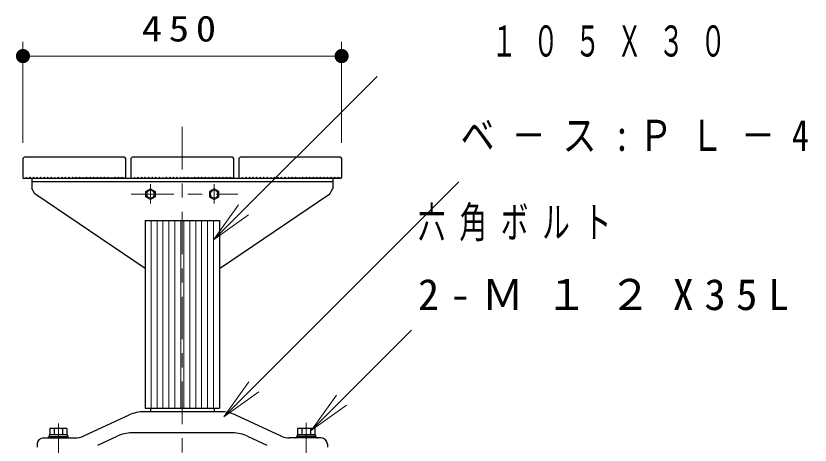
# Model space of a CAD drawing. Units: millimetres on the paper, scale 1:20. Extents: x -724 to 12, y -38 to 257.
# Drawn here: x -129.2 to -73.1, y 112 to 142.3 of the extents above; entities that cross this region are included whole.
import ezdxf

# ---------------------------------------------------------------- set-up
doc = ezdxf.new("R2010")
doc.units = ezdxf.units.MM
doc.linetypes.add('USER2', pattern=[6, 3, -1, 1, -1])
doc.layers.add('LY_1', color=7, linetype='Continuous', lineweight=25)
doc.styles.add('ＭＳ ゴシック', font='')
doc.styles.get('ＭＳ ゴシック').set_extended_font_data('MS Gothic')

# ---------------------------------------------------------------- blocks, each defined once
blk = doc.blocks.new('open_arrow')
at = {"color": 0, "linetype": 'Continuous', "lineweight": -2}
blk.add_lwpolyline([(7.5, 1.25), (0, 0), (7.5, -1.25)], dxfattribs=at)
blk = doc.blocks.new('filled_dot')
at = {"color": 0, "linetype": 'Continuous', "lineweight": -2, "const_width": 1.25}
blk.add_lwpolyline([(-0.625, 0, 1), (0.625, 0, 1)], format="xyb", close=True, dxfattribs=at)

msp = doc.modelspace()

# ---------------------------------------------------------------- linework, layer by layer
at = {"layer": 'LY_1', "lineweight": 13}
for p, q in [((-128.705, 133.353), (-128.705, 140.484)), ((-106.205, 133.353), (-106.205, 140.484)), ((-128.705, 139.484), (-106.205, 139.484)), ((-115.25, 126.49), (-103.708, 138.032)), ((-114.533, 113.987), (-97.927, 130.593)), ((-119.66, 127.853), (-119.66, 114.603)), ((-119.24, 127.853), (-119.24, 114.603)), ((-118.82, 127.853), (-118.82, 114.603)), ((-118.4, 127.853), (-118.4, 114.603)), ((-117.98, 127.853), (-117.98, 114.603)), ((-117.56, 127.853), (-117.56, 114.603)), ((-117.35, 127.853), (-117.35, 114.603)), ((-116.93, 127.853), (-116.93, 114.603)), ((-116.51, 127.853), (-116.51, 114.603)), ((-116.09, 127.853), (-116.09, 114.603)), ((-115.67, 127.853), (-115.67, 114.603)), ((-115.25, 127.853), (-115.25, 114.603)), ((-108.344, 113.047), (-101.273, 120.118))]:
    msp.add_line(p, q, dxfattribs=at)
at = {"layer": 'LY_1', "linetype": 'USER2', "lineweight": 13}
for p, q in [((-117.455, 134.48), (-117.455, 110.634)), ((-119.705, 130.43), (-119.705, 129.072)), ((-115.205, 130.43), (-115.205, 129.072)), ((-121.061, 129.728), (-113.545, 129.728)), ((-126.205, 113.509), (-126.205, 109.828)), ((-108.705, 113.578), (-108.705, 109.929))]:
    msp.add_line(p, q, dxfattribs=at)
at = {"layer": 'LY_1', "color": 32}
for p, q in [((-128.605, 132.353), (-128.705, 132.253)), ((-128.605, 132.353), (-121.555, 132.353)), ((-121.555, 132.353), (-121.455, 132.253)), ((-120.98, 132.353), (-121.08, 132.253)), ((-120.98, 132.353), (-113.93, 132.353)), ((-113.93, 132.353), (-113.83, 132.253)), ((-113.355, 132.353), (-113.455, 132.253)), ((-113.355, 132.353), (-106.305, 132.353)), ((-106.305, 132.353), (-106.205, 132.253)), ((-128.705, 132.253), (-128.705, 130.903)), ((-121.455, 132.253), (-121.455, 130.903)), ((-121.08, 132.253), (-121.08, 130.903)), ((-113.83, 132.253), (-113.83, 130.903)), ((-113.455, 132.253), (-113.455, 130.903)), ((-106.205, 132.253), (-106.205, 130.903)), ((-128.705, 130.903), (-128.655, 130.853)), ((-128.655, 130.853), (-128.511, 130.853)), ((-128.399, 130.853), (-128.261, 130.853)), ((-128.149, 130.853), (-128.011, 130.853)), ((-127.899, 130.853), (-127.761, 130.853)), ((-127.649, 130.853), (-127.511, 130.853)), ((-127.399, 130.853), (-127.261, 130.853)), ((-127.149, 130.853), (-127.011, 130.853)), ((-126.899, 130.853), (-126.761, 130.853)), ((-126.649, 130.853), (-126.511, 130.853)), ((-126.399, 130.853), (-126.261, 130.853)), ((-126.149, 130.853), (-126.011, 130.853)), ((-125.899, 130.853), (-125.761, 130.853)), ((-125.649, 130.853), (-125.511, 130.853)), ((-125.399, 130.853), (-125.261, 130.853)), ((-125.149, 130.853), (-125.08, 130.853)), ((-125.011, 130.853), (-125.08, 130.853)), ((-124.761, 130.853), (-124.899, 130.853)), ((-124.511, 130.853), (-124.649, 130.853)), ((-124.261, 130.853), (-124.399, 130.853)), ((-124.011, 130.853), (-124.149, 130.853)), ((-123.761, 130.853), (-123.899, 130.853)), ((-123.511, 130.853), (-123.649, 130.853)), ((-123.261, 130.853), (-123.399, 130.853)), ((-123.011, 130.853), (-123.149, 130.853)), ((-122.761, 130.853), (-122.899, 130.853)), ((-122.511, 130.853), (-122.649, 130.853)), ((-122.261, 130.853), (-122.399, 130.853)), ((-122.011, 130.853), (-122.149, 130.853)), ((-121.761, 130.853), (-121.899, 130.853)), ((-121.505, 130.853), (-121.649, 130.853)), ((-121.455, 130.903), (-121.505, 130.853)), ((-121.08, 130.903), (-121.03, 130.853)), ((-121.03, 130.853), (-120.886, 130.853)), ((-120.774, 130.853), (-120.636, 130.853)), ((-120.524, 130.853), (-120.386, 130.853)), ((-120.274, 130.853), (-120.136, 130.853)), ((-120.024, 130.853), (-119.886, 130.853)), ((-119.774, 130.853), (-119.636, 130.853)), ((-119.524, 130.853), (-119.386, 130.853)), ((-119.274, 130.853), (-119.136, 130.853)), ((-119.024, 130.853), (-118.886, 130.853)), ((-118.774, 130.853), (-118.636, 130.853)), ((-118.524, 130.853), (-118.386, 130.853)), ((-118.274, 130.853), (-118.136, 130.853)), ((-118.024, 130.853), (-117.886, 130.853)), ((-117.774, 130.853), (-117.636, 130.853)), ((-117.524, 130.853), (-117.455, 130.853)), ((-117.386, 130.853), (-117.455, 130.853)), ((-117.136, 130.853), (-117.274, 130.853)), ((-116.886, 130.853), (-117.024, 130.853)), ((-116.636, 130.853), (-116.774, 130.853)), ((-116.386, 130.853), (-116.524, 130.853)), ((-116.136, 130.853), (-116.274, 130.853)), ((-115.886, 130.853), (-116.024, 130.853)), ((-115.636, 130.853), (-115.774, 130.853)), ((-115.386, 130.853), (-115.524, 130.853)), ((-115.136, 130.853), (-115.274, 130.853)), ((-114.886, 130.853), (-115.024, 130.853)), ((-114.636, 130.853), (-114.774, 130.853)), ((-114.386, 130.853), (-114.524, 130.853)), ((-114.136, 130.853), (-114.274, 130.853)), ((-113.88, 130.853), (-114.024, 130.853)), ((-113.83, 130.903), (-113.88, 130.853)), ((-113.455, 130.903), (-113.405, 130.853)), ((-113.405, 130.853), (-113.261, 130.853)), ((-113.149, 130.853), (-113.011, 130.853)), ((-112.899, 130.853), (-112.761, 130.853)), ((-112.649, 130.853), (-112.511, 130.853)), ((-112.399, 130.853), (-112.261, 130.853)), ((-112.149, 130.853), (-112.011, 130.853)), ((-111.899, 130.853), (-111.761, 130.853)), ((-111.649, 130.853), (-111.511, 130.853)), ((-111.399, 130.853), (-111.261, 130.853)), ((-111.149, 130.853), (-111.011, 130.853)), ((-110.899, 130.853), (-110.761, 130.853)), ((-110.649, 130.853), (-110.511, 130.853)), ((-110.399, 130.853), (-110.261, 130.853)), ((-110.149, 130.853), (-110.011, 130.853)), ((-109.899, 130.853), (-109.83, 130.853)), ((-109.761, 130.853), (-109.83, 130.853)), ((-109.511, 130.853), (-109.649, 130.853)), ((-109.261, 130.853), (-109.399, 130.853)), ((-109.011, 130.853), (-109.149, 130.853)), ((-108.761, 130.853), (-108.899, 130.853)), ((-108.511, 130.853), (-108.649, 130.853)), ((-108.261, 130.853), (-108.399, 130.853)), ((-108.011, 130.853), (-108.149, 130.853)), ((-107.761, 130.853), (-107.899, 130.853)), ((-107.511, 130.853), (-107.649, 130.853)), ((-107.261, 130.853), (-107.399, 130.853)), ((-107.011, 130.853), (-107.149, 130.853)), ((-106.761, 130.853), (-106.899, 130.853)), ((-106.511, 130.853), (-106.649, 130.853)), ((-106.255, 130.853), (-106.399, 130.853)), ((-106.205, 130.903), (-106.255, 130.853))]:
    msp.add_line(p, q, dxfattribs=at)
at = {"layer": 'LY_1'}
for p, q in [((-128.705, 130.853), (-106.205, 130.853)), ((-128.466, 130.899), (-128.511, 130.853)), ((-128.399, 130.853), (-128.444, 130.899)), ((-128.216, 130.899), (-128.261, 130.853)), ((-128.149, 130.853), (-128.194, 130.899)), ((-128.08, 130.853), (-128.08, 130.128)), ((-127.966, 130.899), (-128.011, 130.853)), ((-127.899, 130.853), (-127.944, 130.899)), ((-127.716, 130.899), (-127.761, 130.853)), ((-127.649, 130.853), (-127.694, 130.899)), ((-127.466, 130.899), (-127.511, 130.853)), ((-127.399, 130.853), (-127.444, 130.899)), ((-127.216, 130.899), (-127.261, 130.853)), ((-127.149, 130.853), (-127.194, 130.899)), ((-126.966, 130.899), (-127.011, 130.853)), ((-126.899, 130.853), (-126.944, 130.899)), ((-126.716, 130.899), (-126.761, 130.853)), ((-126.649, 130.853), (-126.694, 130.899)), ((-126.466, 130.899), (-126.511, 130.853)), ((-126.399, 130.853), (-126.444, 130.899)), ((-126.216, 130.899), (-126.261, 130.853)), ((-126.149, 130.853), (-126.194, 130.899)), ((-125.966, 130.899), (-126.011, 130.853)), ((-125.899, 130.853), (-125.944, 130.899)), ((-125.716, 130.899), (-125.761, 130.853)), ((-125.649, 130.853), (-125.694, 130.899)), ((-125.466, 130.899), (-125.511, 130.853)), ((-125.399, 130.853), (-125.444, 130.899)), ((-125.216, 130.899), (-125.261, 130.853)), ((-125.149, 130.853), (-125.194, 130.899)), ((-125.011, 130.853), (-124.966, 130.899)), ((-124.944, 130.899), (-124.899, 130.853)), ((-124.761, 130.853), (-124.716, 130.899)), ((-124.694, 130.899), (-124.649, 130.853)), ((-124.511, 130.853), (-124.466, 130.899)), ((-124.444, 130.899), (-124.399, 130.853)), ((-124.261, 130.853), (-124.216, 130.899)), ((-124.194, 130.899), (-124.149, 130.853)), ((-124.011, 130.853), (-123.966, 130.899)), ((-123.944, 130.899), (-123.899, 130.853)), ((-123.761, 130.853), (-123.716, 130.899)), ((-123.694, 130.899), (-123.649, 130.853)), ((-123.511, 130.853), (-123.466, 130.899)), ((-123.444, 130.899), (-123.399, 130.853)), ((-123.261, 130.853), (-123.216, 130.899)), ((-123.194, 130.899), (-123.149, 130.853)), ((-123.011, 130.853), (-122.966, 130.899)), ((-122.944, 130.899), (-122.899, 130.853)), ((-122.761, 130.853), (-122.716, 130.899)), ((-122.694, 130.899), (-122.649, 130.853)), ((-122.511, 130.853), (-122.466, 130.899)), ((-122.444, 130.899), (-122.399, 130.853)), ((-122.261, 130.853), (-122.216, 130.899)), ((-122.194, 130.899), (-122.149, 130.853)), ((-122.011, 130.853), (-121.966, 130.899)), ((-121.944, 130.899), (-121.899, 130.853)), ((-121.761, 130.853), (-121.716, 130.899)), ((-121.694, 130.899), (-121.649, 130.853)), ((-120.841, 130.899), (-120.886, 130.853)), ((-120.774, 130.853), (-120.819, 130.899)), ((-120.591, 130.899), (-120.636, 130.853)), ((-120.524, 130.853), (-120.569, 130.899)), ((-120.341, 130.899), (-120.386, 130.853)), ((-120.274, 130.853), (-120.319, 130.899)), ((-120.091, 130.899), (-120.136, 130.853)), ((-120.024, 130.853), (-120.069, 130.899)), ((-119.841, 130.899), (-119.886, 130.853)), ((-119.774, 130.853), (-119.819, 130.899)), ((-119.591, 130.899), (-119.636, 130.853)), ((-119.524, 130.853), (-119.569, 130.899)), ((-119.341, 130.899), (-119.386, 130.853)), ((-119.274, 130.853), (-119.319, 130.899)), ((-119.091, 130.899), (-119.136, 130.853)), ((-119.024, 130.853), (-119.069, 130.899)), ((-118.841, 130.899), (-118.886, 130.853)), ((-118.774, 130.853), (-118.819, 130.899)), ((-118.591, 130.899), (-118.636, 130.853)), ((-118.524, 130.853), (-118.569, 130.899)), ((-118.341, 130.899), (-118.386, 130.853)), ((-118.274, 130.853), (-118.319, 130.899)), ((-118.091, 130.899), (-118.136, 130.853)), ((-118.024, 130.853), (-118.069, 130.899)), ((-117.841, 130.899), (-117.886, 130.853)), ((-117.774, 130.853), (-117.819, 130.899)), ((-117.591, 130.899), (-117.636, 130.853)), ((-117.524, 130.853), (-117.569, 130.899)), ((-117.386, 130.853), (-117.341, 130.899)), ((-117.319, 130.899), (-117.274, 130.853)), ((-117.136, 130.853), (-117.091, 130.899)), ((-117.069, 130.899), (-117.024, 130.853)), ((-116.886, 130.853), (-116.841, 130.899)), ((-116.819, 130.899), (-116.774, 130.853)), ((-116.636, 130.853), (-116.591, 130.899)), ((-116.569, 130.899), (-116.524, 130.853)), ((-116.386, 130.853), (-116.341, 130.899)), ((-116.319, 130.899), (-116.274, 130.853)), ((-116.136, 130.853), (-116.091, 130.899)), ((-116.069, 130.899), (-116.024, 130.853)), ((-115.886, 130.853), (-115.841, 130.899)), ((-115.819, 130.899), (-115.774, 130.853)), ((-115.636, 130.853), (-115.591, 130.899)), ((-115.569, 130.899), (-115.524, 130.853)), ((-115.386, 130.853), (-115.341, 130.899)), ((-115.319, 130.899), (-115.274, 130.853)), ((-115.136, 130.853), (-115.091, 130.899)), ((-115.069, 130.899), (-115.024, 130.853)), ((-114.886, 130.853), (-114.841, 130.899)), ((-114.819, 130.899), (-114.774, 130.853)), ((-114.636, 130.853), (-114.591, 130.899)), ((-114.569, 130.899), (-114.524, 130.853)), ((-114.386, 130.853), (-114.341, 130.899)), ((-114.319, 130.899), (-114.274, 130.853)), ((-114.136, 130.853), (-114.091, 130.899)), ((-114.069, 130.899), (-114.024, 130.853)), ((-113.216, 130.899), (-113.261, 130.853)), ((-113.149, 130.853), (-113.194, 130.899)), ((-112.966, 130.899), (-113.011, 130.853)), ((-112.899, 130.853), (-112.944, 130.899)), ((-112.716, 130.899), (-112.761, 130.853)), ((-112.649, 130.853), (-112.694, 130.899)), ((-112.466, 130.899), (-112.511, 130.853)), ((-112.399, 130.853), (-112.444, 130.899)), ((-112.216, 130.899), (-112.261, 130.853)), ((-112.149, 130.853), (-112.194, 130.899)), ((-111.966, 130.899), (-112.011, 130.853)), ((-111.899, 130.853), (-111.944, 130.899)), ((-111.716, 130.899), (-111.761, 130.853)), ((-111.649, 130.853), (-111.694, 130.899)), ((-111.466, 130.899), (-111.511, 130.853)), ((-111.399, 130.853), (-111.444, 130.899)), ((-111.216, 130.899), (-111.261, 130.853)), ((-111.149, 130.853), (-111.194, 130.899)), ((-110.966, 130.899), (-111.011, 130.853)), ((-110.899, 130.853), (-110.944, 130.899)), ((-110.716, 130.899), (-110.761, 130.853)), ((-110.649, 130.853), (-110.694, 130.899)), ((-110.466, 130.899), (-110.511, 130.853)), ((-110.399, 130.853), (-110.444, 130.899)), ((-110.216, 130.899), (-110.261, 130.853)), ((-110.149, 130.853), (-110.194, 130.899)), ((-109.966, 130.899), (-110.011, 130.853)), ((-109.899, 130.853), (-109.944, 130.899)), ((-109.761, 130.853), (-109.716, 130.899)), ((-109.694, 130.899), (-109.649, 130.853)), ((-109.511, 130.853), (-109.466, 130.899)), ((-109.444, 130.899), (-109.399, 130.853)), ((-109.261, 130.853), (-109.216, 130.899)), ((-109.194, 130.899), (-109.149, 130.853)), ((-109.011, 130.853), (-108.966, 130.899)), ((-108.944, 130.899), (-108.899, 130.853)), ((-108.761, 130.853), (-108.716, 130.899)), ((-108.694, 130.899), (-108.649, 130.853)), ((-108.511, 130.853), (-108.466, 130.899)), ((-108.444, 130.899), (-108.399, 130.853)), ((-108.261, 130.853), (-108.216, 130.899)), ((-108.194, 130.899), (-108.149, 130.853)), ((-108.011, 130.853), (-107.966, 130.899)), ((-107.944, 130.899), (-107.899, 130.853)), ((-107.761, 130.853), (-107.716, 130.899)), ((-107.694, 130.899), (-107.649, 130.853)), ((-107.511, 130.853), (-107.466, 130.899)), ((-107.444, 130.899), (-107.399, 130.853)), ((-107.261, 130.853), (-107.216, 130.899)), ((-107.194, 130.899), (-107.149, 130.853)), ((-107.011, 130.853), (-106.966, 130.899)), ((-106.944, 130.899), (-106.899, 130.853)), ((-106.83, 130.853), (-106.83, 130.128)), ((-106.761, 130.853), (-106.716, 130.899)), ((-106.694, 130.899), (-106.649, 130.853)), ((-106.511, 130.853), (-106.466, 130.899)), ((-106.444, 130.899), (-106.399, 130.853)), ((-128.08, 130.628), (-106.83, 130.628)), ((-127.873, 129.738), (-128.08, 130.128)), ((-120.03, 129.916), (-119.705, 130.104)), ((-119.705, 130.104), (-119.38, 129.916)), ((-115.205, 130.104), (-115.53, 129.916)), ((-114.88, 129.916), (-115.205, 130.104)), ((-107.037, 129.738), (-106.83, 130.128)), ((-120.08, 124.482), (-127.873, 129.738)), ((-120.03, 129.541), (-120.03, 129.916)), ((-119.705, 129.353), (-120.03, 129.541)), ((-119.38, 129.541), (-119.705, 129.353)), ((-119.38, 129.916), (-119.38, 129.541)), ((-115.53, 129.916), (-115.53, 129.541)), ((-115.53, 129.541), (-115.205, 129.353)), ((-115.205, 129.353), (-114.88, 129.541)), ((-114.88, 129.541), (-114.88, 129.916)), ((-114.83, 124.482), (-107.037, 129.738)), ((-120.08, 127.853), (-120.08, 114.603)), ((-120.08, 127.853), (-114.83, 127.853)), ((-114.83, 127.853), (-114.83, 114.603)), ((-120.08, 114.603), (-114.83, 114.603)), ((-119.705, 114.603), (-119.705, 114.353)), ((-115.205, 114.603), (-115.205, 114.353)), ((-124.406, 112.642), (-121.204, 114.122)), ((-114.755, 114.353), (-120.155, 114.353)), ((-113.706, 114.122), (-110.505, 112.642)), ((-125.555, 112.718), (-126.855, 112.718)), ((-126.855, 112.718), (-126.855, 112.603)), ((-125.599, 113.168), (-126.811, 113.168)), ((-126.811, 113.168), (-126.811, 112.718)), ((-126.508, 113.168), (-126.508, 112.718)), ((-125.902, 113.168), (-125.902, 112.718)), ((-125.599, 113.168), (-125.599, 112.718)), ((-125.555, 112.718), (-125.555, 112.603)), ((-113.894, 112.853), (-121.016, 112.853)), ((-109.355, 112.718), (-109.355, 112.603)), ((-108.055, 112.718), (-109.355, 112.718)), ((-108.099, 113.168), (-109.311, 113.168)), ((-109.311, 113.168), (-109.311, 112.718)), ((-109.008, 113.168), (-109.008, 112.718)), ((-108.402, 113.168), (-108.402, 112.718)), ((-108.099, 113.168), (-108.099, 112.718)), ((-108.055, 112.718), (-108.055, 112.603)), ((-127.255, 112.503), (-125.035, 112.503)), ((-126.926, 112.533), (-126.884, 112.574)), ((-126.814, 112.603), (-125.597, 112.603)), ((-125.526, 112.574), (-125.484, 112.532)), ((-123.429, 111.992), (-122.065, 112.622)), ((-112.845, 112.622), (-111.482, 111.992)), ((-107.655, 112.503), (-109.875, 112.503)), ((-109.384, 112.574), (-109.426, 112.532)), ((-108.097, 112.603), (-109.314, 112.603)), ((-107.984, 112.532), (-108.026, 112.574)), ((-127.705, 112.053), (-127.705, 111.853)), ((-107.205, 112.053), (-107.205, 111.853))]:
    msp.add_line(p, q, dxfattribs=at)
at = {"layer": 'LY_1', "lineweight": 13}
for centre, radius in [((-119.705, 129.728), 0.325), ((-119.705, 129.728), 0.26), ((-115.205, 129.728), 0.325), ((-115.205, 129.728), 0.26)]:
    msp.add_circle(centre, radius, dxfattribs=at)
at = {"layer": 'LY_1'}
for centre, radius, start, end in [((-128.455, 130.888), 0.015, 45, 135), ((-128.205, 130.888), 0.015, 45, 135), ((-127.955, 130.888), 0.015, 45, 135), ((-127.705, 130.888), 0.015, 45, 135), ((-127.455, 130.888), 0.015, 45, 135), ((-127.205, 130.888), 0.015, 45, 135), ((-126.955, 130.888), 0.015, 45, 135), ((-126.705, 130.888), 0.015, 45, 135), ((-126.455, 130.888), 0.015, 45, 135), ((-126.205, 130.888), 0.015, 45, 135), ((-125.955, 130.888), 0.015, 45, 135), ((-125.705, 130.888), 0.015, 45, 135), ((-125.455, 130.888), 0.015, 45, 135), ((-125.205, 130.888), 0.015, 45, 135), ((-124.955, 130.888), 0.015, 45, 135), ((-124.955, 130.888), 0.015, 45, 135), ((-124.705, 130.888), 0.015, 45, 135), ((-124.455, 130.888), 0.015, 45, 135), ((-124.205, 130.888), 0.015, 45, 135), ((-123.955, 130.888), 0.015, 45, 135), ((-123.705, 130.888), 0.015, 45, 135), ((-123.455, 130.888), 0.015, 45, 135), ((-123.205, 130.888), 0.015, 45, 135), ((-122.955, 130.888), 0.015, 45, 135), ((-122.705, 130.888), 0.015, 45, 135), ((-122.455, 130.888), 0.015, 45, 135), ((-122.205, 130.888), 0.015, 45, 135), ((-121.955, 130.888), 0.015, 45, 135), ((-121.705, 130.888), 0.015, 45, 135), ((-120.83, 130.888), 0.015, 45, 135), ((-120.58, 130.888), 0.015, 45, 135), ((-120.33, 130.888), 0.015, 45, 135), ((-120.08, 130.888), 0.015, 45, 135), ((-119.83, 130.888), 0.015, 45, 135), ((-119.58, 130.888), 0.015, 45, 135), ((-119.33, 130.888), 0.015, 45, 135), ((-119.08, 130.888), 0.015, 45, 135), ((-118.83, 130.888), 0.015, 45, 135), ((-118.58, 130.888), 0.015, 45, 135), ((-118.33, 130.888), 0.015, 45, 135), ((-118.08, 130.888), 0.015, 45, 135), ((-117.83, 130.888), 0.015, 45, 135), ((-117.58, 130.888), 0.015, 45, 135), ((-117.33, 130.888), 0.015, 45, 135), ((-117.33, 130.888), 0.015, 45, 135), ((-117.08, 130.888), 0.015, 45, 135), ((-116.83, 130.888), 0.015, 45, 135), ((-116.58, 130.888), 0.015, 45, 135), ((-116.33, 130.888), 0.015, 45, 135), ((-116.08, 130.888), 0.015, 45, 135), ((-115.83, 130.888), 0.015, 45, 135), ((-115.58, 130.888), 0.015, 45, 135), ((-115.33, 130.888), 0.015, 45, 135), ((-115.08, 130.888), 0.015, 45, 135), ((-114.83, 130.888), 0.015, 45, 135), ((-114.58, 130.888), 0.015, 45, 135), ((-114.33, 130.888), 0.015, 45, 135), ((-114.08, 130.888), 0.015, 45, 135), ((-113.205, 130.888), 0.015, 45, 135), ((-112.955, 130.888), 0.015, 45, 135), ((-112.705, 130.888), 0.015, 45, 135), ((-112.455, 130.888), 0.015, 45, 135), ((-112.205, 130.888), 0.015, 45, 135), ((-111.955, 130.888), 0.015, 45, 135), ((-111.705, 130.888), 0.015, 45, 135), ((-111.455, 130.888), 0.015, 45, 135), ((-111.205, 130.888), 0.015, 45, 135), ((-110.955, 130.888), 0.015, 45, 135), ((-110.705, 130.888), 0.015, 45, 135), ((-110.455, 130.888), 0.015, 45, 135), ((-110.205, 130.888), 0.015, 45, 135), ((-109.955, 130.888), 0.015, 45, 135), ((-109.705, 130.888), 0.015, 45, 135), ((-109.705, 130.888), 0.015, 45, 135), ((-109.455, 130.888), 0.015, 45, 135), ((-109.205, 130.888), 0.015, 45, 135), ((-108.955, 130.888), 0.015, 45, 135), ((-108.705, 130.888), 0.015, 45, 135), ((-108.455, 130.888), 0.015, 45, 135), ((-108.205, 130.888), 0.015, 45, 135), ((-107.955, 130.888), 0.015, 45, 135), ((-107.705, 130.888), 0.015, 45, 135), ((-107.455, 130.888), 0.015, 45, 135), ((-107.205, 130.888), 0.015, 45, 135), ((-106.955, 130.888), 0.015, 45, 135), ((-106.705, 130.888), 0.015, 45, 135), ((-106.455, 130.888), 0.015, 45, 135), ((-120.155, 111.853), 2.5, 90, 114.8206), ((-114.755, 111.853), 2.5, 65.1795, 90), ((-121.016, 110.353), 2.5, 90, 114.8206), ((-113.894, 110.353), 2.5, 65.1795, 90), ((-127.255, 112.053), 0.45, 90, 180), ((-126.997, 112.603), 0.1, 270, 315.0005), ((-126.814, 112.503), 0.1, 90, 135), ((-125.597, 112.503), 0.1, 45, 90), ((-125.414, 112.603), 0.1, 225, 270), ((-125.035, 114.003), 1.5, 270, 294.8206), ((-109.875, 114.003), 1.5, 245.1794, 270), ((-109.497, 112.603), 0.1, 270, 315), ((-109.314, 112.503), 0.1, 90, 135), ((-108.097, 112.503), 0.1, 44.9999, 90), ((-107.914, 112.603), 0.1, 224.9995, 270), ((-107.655, 112.053), 0.45, 0, 90)]:
    msp.add_arc(centre, radius, start, end, dxfattribs=at)

# ---------------------------------------------------------------- block references
at = {"layer": 'LY_1', "lineweight": 13, "xscale": 0.4, "yscale": 0.4}
msp.add_blockref('filled_dot', (-128.705, 139.484), dxfattribs=at)
for name, p, rotation in [('filled_dot', (-106.205, 139.484), 180), ('open_arrow', (-115.25, 126.49), 45), ('open_arrow', (-114.533, 113.987), 45), ('open_arrow', (-108.344, 113.047), 45)]:
    msp.add_blockref(name, p, dxfattribs=dict(at, rotation=rotation))

# ---------------------------------------------------------------- texts
at = {"layer": 'LY_1', "style": 'ＭＳ ゴシック'}
for s, insert, char_height, attachment_point in [('\\T1.33;\\W1.15;450', (-117.455, 140.484), 1.833, 8), ('\\T1.64;\\W0.6;１０５Ｘ３０', (-95.633, 140.532), 2.199, 4), ('\\T1.5;\\W0.8;ベ－ス:ＰＬ－4.5\u3000(プレス成形品)', (-97.81, 133.593), 2.199, 4), ('\\T1.5;\\W0.65;六角ボルト', (-100.818, 127.618), 2.199, 4), ('\\T1.5;2-Ｍ１２X35L', (-100.818, 122.618), 2.199, 4)]:
    msp.add_mtext(s, dxfattribs=dict(at, insert=insert, char_height=char_height, attachment_point=attachment_point))

doc.saveas('drawing.dxf')
